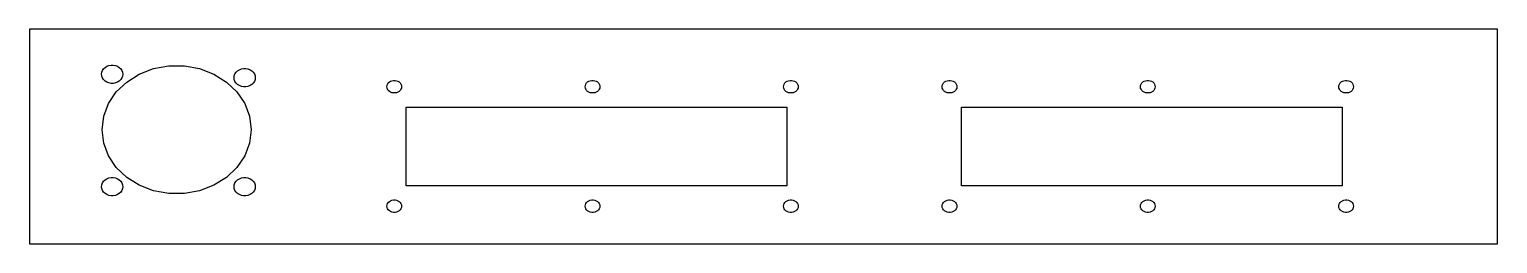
# Model space of a CAD drawing. Extents: x 0 to 410, y 0 to 60.
import ezdxf

# ---------------------------------------------------------------- set-up
doc = ezdxf.new("R2010")
doc.units = 0
doc.layers.add('Layer_1', color=7, linetype='CONTINUOUS')

msp = doc.modelspace()

# ---------------------------------------------------------------- linework, layer by layer
at = {"layer": 'Layer_1', "color": 7}
for points in [[(410.04296, 60.24297), (0.257038, 60.24297), (0.257038, 0.25704), (410.04296, 0.25704)], [(23.059374, 45.12397), (22.452238, 45.23498), (21.885058, 45.45298), (21.382932, 45.76779), (20.967493, 46.16583), (20.657064, 46.62957), (20.465034, 47.13894), (20.400184, 47.67157), (20.465034, 48.20416), (20.657064, 48.71354), (20.967493, 49.17727), (21.382932, 49.57531), (21.885058, 49.89012), (22.452238, 50.10812), (23.059374, 50.21949), (23.680148, 50.21949), (24.287324, 50.10812), (24.85438, 49.89012), (25.356589, 49.57531), (25.772028, 49.17727), (26.082457, 48.71354), (26.274487, 48.20416), (26.339337, 47.67157), (26.274487, 47.13894), (26.082457, 46.62957), (25.772028, 46.16583), (25.356589, 45.76779), (24.85438, 45.45298), (24.287324, 45.23498), (23.680148, 45.12397)], [(39.171968, 14.31325), (34.918257, 15.09325), (30.945605, 16.61923), (27.427467, 18.82446), (24.517553, 21.61251), (22.343295, 24.86164), (20.999373, 28.42973), (20.5449, 32.16094), (20.999373, 35.89211), (22.343295, 39.4602), (24.517553, 42.70929), (27.427467, 45.49734), (30.945605, 47.7025), (34.918257, 49.22844), (39.171968, 50.00848), (43.520692, 50.00848), (47.774278, 49.22844), (51.747057, 47.7025), (55.265235, 45.49734), (58.175025, 42.70929), (60.349366, 39.4602), (61.693163, 35.89211), (62.14776, 32.16094), (61.693163, 28.42973), (60.349366, 24.86164), (58.175025, 21.61251), (55.265235, 18.82446), (51.747057, 16.61923), (47.774278, 15.09325), (43.520692, 14.31325)], [(60.041949, 44.16899), (59.434813, 44.28036), (58.867633, 44.49799), (58.365507, 44.8128), (57.950068, 45.21085), (57.639639, 45.67458), (57.447609, 46.18396), (57.382759, 46.71655), (57.447609, 47.2491), (57.639639, 47.75851), (57.950068, 48.22225), (58.365507, 48.62029), (58.867633, 48.9351), (59.434813, 49.1531), (60.041949, 49.26411), (60.662723, 49.26411), (61.269858, 49.1531), (61.836956, 48.9351), (62.339164, 48.62029), (62.754603, 48.22225), (63.065032, 47.75851), (63.257062, 47.2491), (63.321912, 46.71655), (63.257062, 46.18396), (63.065032, 45.67458), (62.754603, 45.21085), (62.339164, 44.8128), (61.836956, 44.49799), (61.269858, 44.28036), (60.662723, 44.16899)], [(101.88064, 42.42891), (101.4619, 42.50571), (101.07073, 42.65566), (100.72431, 42.87293), (100.43773, 43.14734), (100.22353, 43.46725), (100.09133, 43.81845), (100.04653, 44.18574), (100.09133, 44.55303), (100.22353, 44.90424), (100.43773, 45.22414), (100.72431, 45.49855), (101.07073, 45.71546), (101.4619, 45.86577), (101.88064, 45.94257), (102.3088, 45.94257), (102.72755, 45.86577), (103.11871, 45.71546), (103.46513, 45.49855), (103.75171, 45.22414), (103.9655, 44.90424), (104.09812, 44.55303), (104.14292, 44.18574), (104.09812, 43.81845), (103.9655, 43.46725), (103.75171, 43.14734), (103.46513, 42.87293), (103.11871, 42.65566), (102.72755, 42.50571), (102.3088, 42.42891)], [(157.22764, 42.42891), (156.8081, 42.50571), (156.41734, 42.65566), (156.07093, 42.87293), (155.78435, 43.14734), (155.57056, 43.46725), (155.43752, 43.81845), (155.39312, 44.18574), (155.43752, 44.55303), (155.57056, 44.90424), (155.78435, 45.22414), (156.07093, 45.49855), (156.41734, 45.71546), (156.8081, 45.86577), (157.22764, 45.94257), (157.65491, 45.94257), (158.07445, 45.86577), (158.46521, 45.71546), (158.81162, 45.49855), (159.0982, 45.22414), (159.31198, 44.90424), (159.4446, 44.55303), (159.489, 44.18574), (159.4446, 43.81845), (159.31198, 43.46725), (159.0982, 43.14734), (158.81162, 42.87293), (158.46521, 42.65566), (158.07445, 42.50571), (157.65491, 42.42891)], [(212.57421, 42.42891), (212.15467, 42.50571), (211.76391, 42.65566), (211.4175, 42.87293), (211.13092, 43.14734), (210.91714, 43.46725), (210.78452, 43.81845), (210.74012, 44.18574), (210.78452, 44.55303), (210.91714, 44.90424), (211.13092, 45.22414), (211.4175, 45.49855), (211.76391, 45.71546), (212.15467, 45.86577), (212.57421, 45.94257), (213.00148, 45.94257), (213.42098, 45.86577), (213.81174, 45.71546), (214.15814, 45.49855), (214.44473, 45.22414), (214.65852, 44.90424), (214.79114, 44.55303), (214.83554, 44.18574), (214.79114, 43.81845), (214.65852, 43.46725), (214.44473, 43.14734), (214.15814, 42.87293), (213.81174, 42.65566), (213.42098, 42.50571), (213.00148, 42.42891)], [(256.85144, 42.42891), (256.4319, 42.50571), (256.04114, 42.65566), (255.69474, 42.87293), (255.40816, 43.14734), (255.19437, 43.46725), (255.06133, 43.81845), (255.01693, 44.18574), (255.06133, 44.55303), (255.19437, 44.90424), (255.40816, 45.22414), (255.69474, 45.49855), (256.04114, 45.71546), (256.4319, 45.86577), (256.85144, 45.94257), (257.27872, 45.94257), (257.69825, 45.86577), (258.08901, 45.71546), (258.43542, 45.49855), (258.722, 45.22414), (258.93579, 44.90424), (259.06842, 44.55303), (259.11282, 44.18574), (259.06842, 43.81845), (258.93579, 43.46725), (258.722, 43.14734), (258.43542, 42.87293), (258.08901, 42.65566), (257.69825, 42.50571), (257.27872, 42.42891)], [(312.19801, 42.42891), (311.77847, 42.50571), (311.38772, 42.65566), (311.04131, 42.87293), (310.75472, 43.14734), (310.54094, 43.46725), (310.40832, 43.81845), (310.36392, 44.18574), (310.40832, 44.55303), (310.54094, 44.90424), (310.75472, 45.22414), (311.04131, 45.49855), (311.38772, 45.71546), (311.77847, 45.86577), (312.19801, 45.94257), (312.62529, 45.94257), (313.04479, 45.86577), (313.43554, 45.71546), (313.78196, 45.49855), (314.06854, 45.22414), (314.28232, 44.90424), (314.41494, 44.55303), (314.45934, 44.18574), (314.41494, 43.81845), (314.28232, 43.46725), (314.06854, 43.14734), (313.78196, 42.87293), (313.43554, 42.65566), (313.04479, 42.50571), (312.62529, 42.42891)], [(367.54455, 42.42891), (367.12505, 42.50571), (366.73429, 42.65566), (366.38789, 42.87293), (366.1013, 43.14734), (365.88752, 43.46725), (365.75448, 43.81845), (365.71008, 44.18574), (365.75448, 44.55303), (365.88752, 44.90424), (366.1013, 45.22414), (366.38789, 45.49855), (366.73429, 45.71546), (367.12505, 45.86577), (367.54455, 45.94257), (367.97182, 45.94257), (368.39136, 45.86577), (368.78212, 45.71546), (369.12852, 45.49855), (369.41511, 45.22414), (369.62889, 44.90424), (369.76193, 44.55303), (369.80633, 44.18574), (369.76193, 43.81845), (369.62889, 43.46725), (369.41511, 43.14734), (369.12852, 42.87293), (368.78212, 42.65566), (368.39136, 42.50571), (367.97182, 42.42891)], [(105.41551, 16.49163), (105.41551, 38.45612), (211.68091, 38.45612), (211.68091, 16.49163)], [(260.38585, 16.49163), (260.38585, 38.45612), (366.65125, 38.45612), (366.65125, 16.49163)], [(23.059374, 13.66129), (22.452238, 13.77229), (21.885058, 13.98993), (21.382932, 14.30474), (20.967493, 14.70274), (20.657064, 15.16648), (20.465034, 15.67589), (20.400184, 16.20848), (20.465034, 16.74104), (20.657064, 17.25045), (20.967493, 17.71415), (21.382932, 18.11219), (21.885058, 18.427), (22.452238, 18.645), (23.059374, 18.75637), (23.680148, 18.75637), (24.287283, 18.645), (24.85438, 18.427), (25.356589, 18.11219), (25.772028, 17.71415), (26.082457, 17.25045), (26.274487, 16.74104), (26.339337, 16.20848), (26.274487, 15.67589), (26.082457, 15.16648), (25.772028, 14.70274), (25.356589, 14.30474), (24.85438, 13.98993), (24.287283, 13.77229), (23.680148, 13.66129)], [(60.041949, 13.66129), (59.434813, 13.77229), (58.867633, 13.98993), (58.365507, 14.30474), (57.950068, 14.70274), (57.639639, 15.16648), (57.447609, 15.67589), (57.382759, 16.20848), (57.447609, 16.74104), (57.639639, 17.25045), (57.950068, 17.71415), (58.365507, 18.11219), (58.867633, 18.427), (59.434813, 18.645), (60.041949, 18.75637), (60.662723, 18.75637), (61.269858, 18.645), (61.836956, 18.427), (62.339164, 18.11219), (62.754603, 17.71415), (63.065032, 17.25045), (63.257062, 16.74104), (63.321912, 16.20848), (63.257062, 15.67589), (63.065032, 15.16648), (62.754603, 14.70274), (62.339164, 14.30474), (61.836956, 13.98993), (61.269858, 13.77229), (60.662723, 13.66129)], [(101.88064, 9.00472), (101.4619, 9.08152), (101.07073, 9.23147), (100.72431, 9.44874), (100.43773, 9.72315), (100.22353, 10.04306), (100.09133, 10.39426), (100.04653, 10.76155), (100.09133, 11.12884), (100.22353, 11.48005), (100.43773, 11.79995), (100.72431, 12.07436), (101.07073, 12.29127), (101.4619, 12.44158), (101.88064, 12.51838), (102.3088, 12.51838), (102.72755, 12.44158), (103.11871, 12.29127), (103.46513, 12.07436), (103.75171, 11.79995), (103.9655, 11.48005), (104.09812, 11.12884), (104.14292, 10.76155), (104.09812, 10.39426), (103.9655, 10.04306), (103.75171, 9.72315), (103.46513, 9.44874), (103.11871, 9.23147), (102.72755, 9.08152), (102.3088, 9.00472)], [(157.22764, 9.00472), (156.8081, 9.08152), (156.41734, 9.23147), (156.07093, 9.44874), (155.78435, 9.72315), (155.57056, 10.04306), (155.43752, 10.39426), (155.39312, 10.76155), (155.43752, 11.12884), (155.57056, 11.48005), (155.78435, 11.79995), (156.07093, 12.07436), (156.41734, 12.29127), (156.8081, 12.44158), (157.22764, 12.51838), (157.65491, 12.51838), (158.07445, 12.44158), (158.46521, 12.29127), (158.81162, 12.07436), (159.0982, 11.79995), (159.31198, 11.48005), (159.4446, 11.12884), (159.489, 10.76155), (159.4446, 10.39426), (159.31198, 10.04306), (159.0982, 9.72315), (158.81162, 9.44874), (158.46521, 9.23147), (158.07445, 9.08152), (157.65491, 9.00472)], [(212.57421, 9.00472), (212.15467, 9.08152), (211.76391, 9.23147), (211.4175, 9.44874), (211.13092, 9.72315), (210.91714, 10.04306), (210.78452, 10.39426), (210.74012, 10.76155), (210.78452, 11.12884), (210.91714, 11.48005), (211.13092, 11.79995), (211.4175, 12.07436), (211.76391, 12.29127), (212.15467, 12.44158), (212.57421, 12.51838), (213.00148, 12.51838), (213.42098, 12.44158), (213.81174, 12.29127), (214.15814, 12.07436), (214.44473, 11.79995), (214.65852, 11.48005), (214.79114, 11.12884), (214.83554, 10.76155), (214.79114, 10.39426), (214.65852, 10.04306), (214.44473, 9.72315), (214.15814, 9.44874), (213.81174, 9.23147), (213.42098, 9.08152), (213.00148, 9.00472)], [(256.85144, 9.00472), (256.4319, 9.08152), (256.04114, 9.23147), (255.69474, 9.44874), (255.40816, 9.72315), (255.19437, 10.04306), (255.06133, 10.39426), (255.01693, 10.76155), (255.06133, 11.12884), (255.19437, 11.48005), (255.40816, 11.79995), (255.69474, 12.07436), (256.04114, 12.29127), (256.4319, 12.44158), (256.85144, 12.51838), (257.27872, 12.51838), (257.69825, 12.44158), (258.08901, 12.29127), (258.43542, 12.07436), (258.722, 11.79995), (258.93579, 11.48005), (259.06842, 11.12884), (259.11282, 10.76155), (259.06842, 10.39426), (258.93579, 10.04306), (258.722, 9.72315), (258.43542, 9.44874), (258.08901, 9.23147), (257.69825, 9.08152), (257.27872, 9.00472)], [(312.19801, 9.00472), (311.77847, 9.08152), (311.38772, 9.23147), (311.04131, 9.44874), (310.75472, 9.72315), (310.54094, 10.04306), (310.40832, 10.39426), (310.36392, 10.76155), (310.40832, 11.12884), (310.54094, 11.48005), (310.75472, 11.79995), (311.04131, 12.07436), (311.38772, 12.29127), (311.77847, 12.44158), (312.19801, 12.51838), (312.62529, 12.51838), (313.04479, 12.44158), (313.43554, 12.29127), (313.78196, 12.07436), (314.06854, 11.79995), (314.28232, 11.48005), (314.41494, 11.12884), (314.45934, 10.76155), (314.41494, 10.39426), (314.28232, 10.04306), (314.06854, 9.72315), (313.78196, 9.44874), (313.43554, 9.23147), (313.04479, 9.08152), (312.62529, 9.00472)], [(367.54455, 9.00472), (367.12505, 9.08152), (366.73429, 9.23147), (366.38789, 9.44874), (366.1013, 9.72315), (365.88752, 10.04306), (365.75448, 10.39426), (365.71008, 10.76155), (365.75448, 11.12884), (365.88752, 11.48005), (366.1013, 11.79995), (366.38789, 12.07436), (366.73429, 12.29127), (367.12505, 12.44158), (367.54455, 12.51838), (367.97182, 12.51838), (368.39136, 12.44158), (368.78212, 12.29127), (369.12852, 12.07436), (369.41511, 11.79995), (369.62889, 11.48005), (369.76193, 11.12884), (369.80633, 10.76155), (369.76193, 10.39426), (369.62889, 10.04306), (369.41511, 9.72315), (369.12852, 9.44874), (368.78212, 9.23147), (368.39136, 9.08152), (367.97182, 9.00472)]]:
    msp.add_lwpolyline(points, close=True, dxfattribs=at)

doc.saveas('drawing.dxf')
